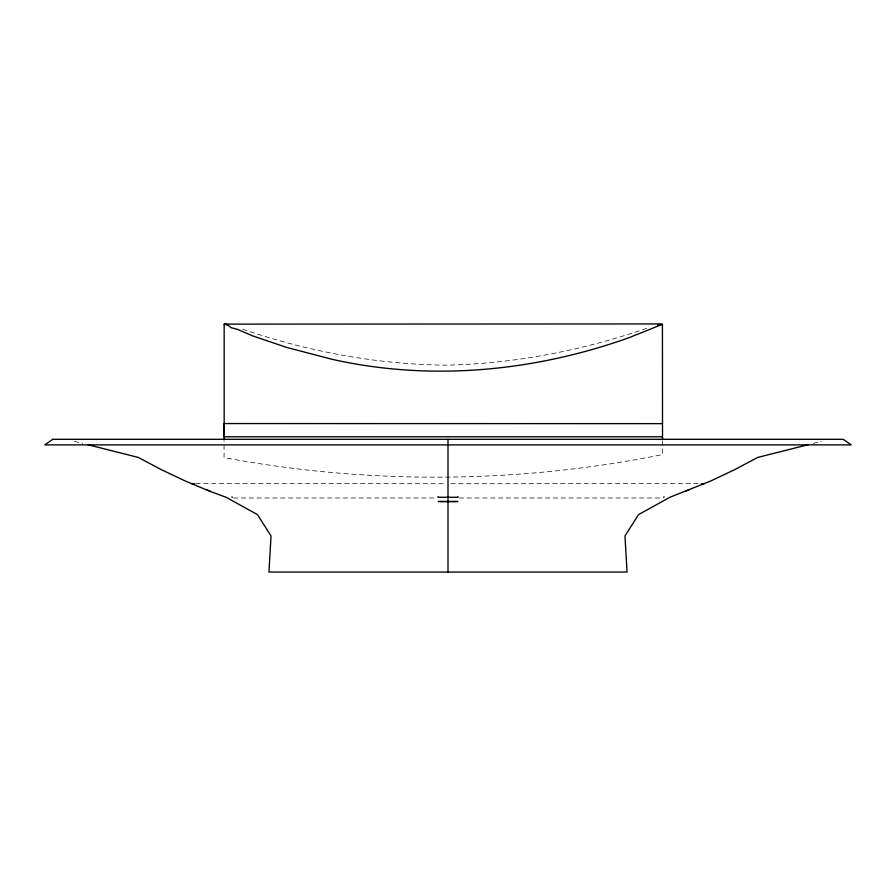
<?xml version="1.0" encoding="UTF-8"?>
<svg xmlns="http://www.w3.org/2000/svg" width="896" height="896" viewBox="0 0 896 896"><rect width="100%" height="100%" fill="white"/><g stroke="black" fill="none" stroke-linecap="round" stroke-linejoin="round"><path stroke-width="0.67" stroke-dasharray="4.48 3.36" d="M646.654 328.339C582.075 350.482 514.024 363.866 445.502 365.176C375.984 364.37 306.757 351.31 241.237 328.686M813.322 443.397L821.464 441.347M195.765 483.616L446.611 483.717M450.789 483.717L700.235 483.616M233.464 497.986L436.856 497.986M459.144 497.986L662.536 497.986M74.536 441.347L82.678 443.397M662.525 441.123L662.525 454.574C518.437 483.638 368.536 484.702 224.067 457.576L224.067 441.246"/><path stroke-width="1.34" d="M458.046 496.642L457.934 497.269L438.066 497.269L437.954 496.642M688.856 489.933L685.843 491.086M807.901 444.763L757.725 457.419L734.81 469.594L711.11 480.827L669.906 497.269L638.557 514.584L624.982 535.931L627.054 572.062L268.946 572.062L271.018 535.931L257.443 514.584L226.094 497.269L209.317 491.086M664.149 496.933L663.544 497.269M657.642 324.946L662.435 324.285L662.525 439.779M662.435 436.766L224.157 436.766L224.157 324.128L661.214 323.938M662.435 324.285C652.792 328.104 643.059 332.192 633.069 336L631.971 336.627C536.424 371.314 431.547 381.763 331.811 359.24L286.776 347.458L252.414 335.787L237.418 329.314L231.045 327.678L228.234 325.282L224.157 324.128M448 501.659C413.885 501.357 482.115 501.357 448 501.659L448 572.062M662.525 423.64L224.067 423.562L224.067 439.891M88.099 444.763L138.275 457.419L161.19 469.594L184.89 480.827L191.778 483.717L194.566 483.717M701.434 483.717L704.222 483.717M210.157 491.086L207.144 489.933M232.456 497.269L231.851 496.933M224.952 323.938L228.301 324.744M191.778 483.717L208.488 490.728M448 439.298L448 496.854M448 497.269L448 501.334M52.774 439.298L44.8 444.886L851.2 444.886L843.226 439.298L52.774 439.298"/></g></svg>
